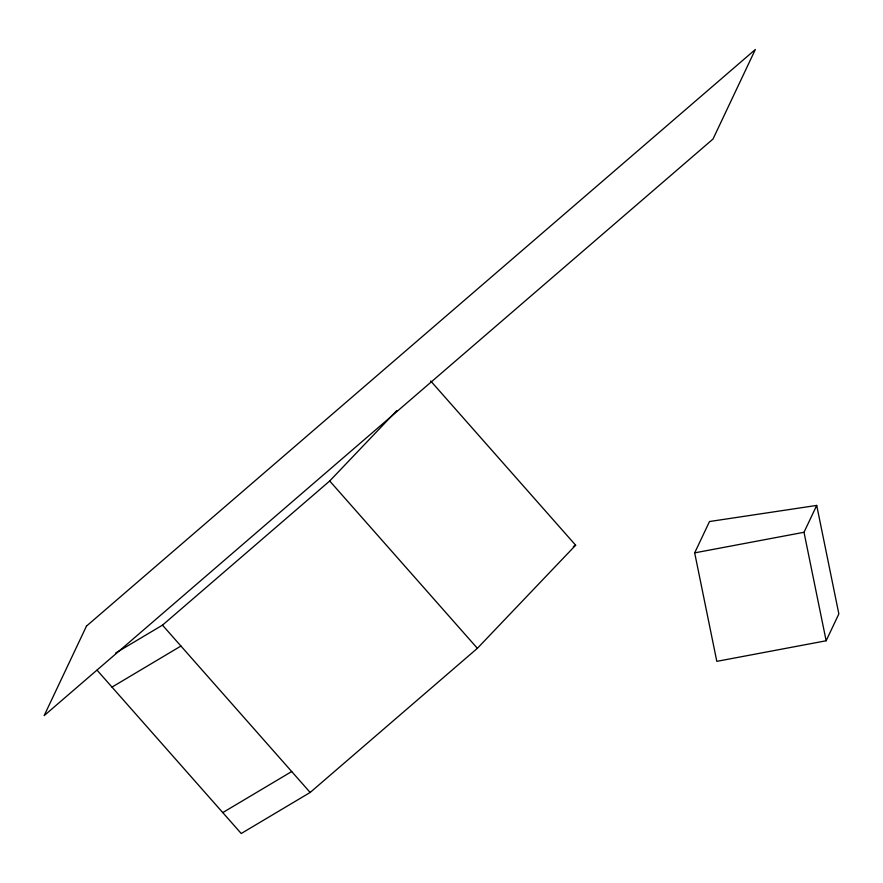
<?xml version="1.0" encoding="UTF-8"?>
<svg xmlns="http://www.w3.org/2000/svg" width="883" height="883" viewBox="0 0 883 883"><rect width="100%" height="100%" fill="white"/><g stroke="black" fill="none" stroke-linecap="round" stroke-linejoin="round"><path stroke-width="1.32" d="M694.678 552.868L709.49 521.533L816.709 505.418L838.85 613.906L826.146 640.771L716.819 661.356L694.678 552.868L804.005 532.283L816.709 505.418M115.739 652.967L162.483 625.142L329.701 480.992L396.787 410.606M97.053 670.175L241.225 833.508L310.165 792.459L477.383 648.31L575.65 545.208L430.705 380.992M111.998 687.106L180.938 646.047M573.321 546.599L575.65 545.208M222.759 812.592L291.71 771.543M329.701 480.992L477.383 648.31M162.483 625.142L310.165 792.459M804.005 532.283L826.146 640.771M86.479 626.091L44.15 715.638L713.011 139.039L755.34 49.492L86.479 626.091"/></g></svg>
